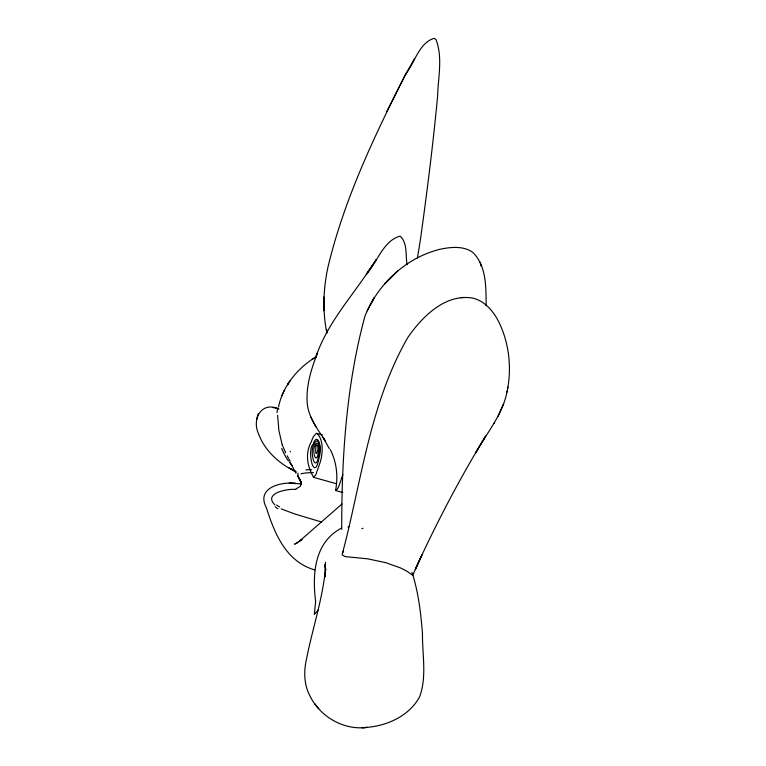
<?xml version="1.0" encoding="UTF-8"?>
<svg xmlns="http://www.w3.org/2000/svg" width="766" height="766" viewBox="0 0 766 766"><rect width="100%" height="100%" fill="white"/><g stroke="black" fill="none" stroke-linecap="round" stroke-linejoin="round"><path stroke-width="1.15" d="M341.741 529.277L341.732 528.827C341.626 457.589 346.261 385.422 364.855 316.406C377.801 283.793 406.602 257.07 441.063 249.046C451.423 246.987 463.545 245.848 472.679 252.273C486.688 265.792 485.998 287.777 486.113 305.758M325.454 562.244L325.349 576.779L325.454 569.148C322.467 599.864 312.26 629.317 306.41 659.516C303.738 671.217 303.987 683.894 309.387 694.81C319.393 716.392 343.379 730.534 367.192 727.403L361.925 727.662C384.293 727.135 408.297 717.311 419.538 697.003C427.102 676.809 422.181 654.509 422.478 633.549C420.86 613.48 418.571 593.353 412.548 574.069M278.039 408.565C260.995 401.575 252.043 419.289 258.343 433.336C264.672 450.772 279.236 463.861 295.724 471.626L290.582 468.601L296.27 472.048M342.402 553.205A17.484 5.151 -35.2 0 0 342.459 555.12L345.265 556.604L367.594 558.826L385.758 562.656L400.953 568.094L407.32 571.484L412.663 575.371L421.903 555.024L415.258 569.416C436.132 523.647 459.447 479.018 485.663 436.074L475.504 453.118C486.63 433.135 502.419 415.028 506.968 392.048C512.109 368.187 509.227 342.498 498.178 320.667C492.749 310.508 484.246 300.741 472.565 298.07C445.056 293.541 422.133 316.789 407.847 337.452C369.911 403.203 361.667 480.78 342.526 553.138L343.503 551.08M417.413 257.95L420.457 239.423C427.045 191.873 433.087 144.219 437.597 96.42C438.037 77.768 442.93 57.555 436.026 39.631L434.178 38.3C419.088 42.695 414.569 63.023 405.693 74.082L405.875 73.756C374.689 135.333 344.518 198.566 328.231 265.955C323.3 287.911 322.314 310.814 326.871 332.932M507.724 388.142L507.935 387.089M506.968 392.048L507.14 391.196M278.508 406.995C282.893 385.595 298.06 367.632 316.502 356.563L311.896 359.599M258.219 413.822L256.639 419.356M342.909 474.661C340.65 479.382 339.673 487.502 335.968 490.47M503.664 403.596L498.034 416.273M284.339 390.267L281.744 396.041M386.859 111.357L405.875 73.756M367.144 310.814L374.239 297.668L370.313 304.849M298.022 473.12L297.696 475.983L301.21 482.187L297.543 475.332L300.741 482.187L301.038 484.543L300.09 486.534L296.03 488.88M493.936 423.454L494.539 422.401M405.693 74.082L414.368 59.068M289.385 381.861L287.489 384.791L290.247 380.539M318.455 609.659L314.29 614.485L315.64 601.473C312.174 574.577 314.165 542.395 341.435 528.186M392.403 276.2L384.724 283.755L398.09 270.599M341.99 504.009L299.094 541.476L302.024 539.542L294.584 544.186L298.012 542.51M289.194 483.289L296.03 483.423C281.237 481.421 255.72 487.655 266.367 507.734C274.697 533.749 285.938 561.507 314.711 569.923M461.161 297.639L464.11 297.4M322.582 434.897L316.31 433.326L313.399 436.649A11.164 1.819 -74.5 0 0 311.475 441.436C304.782 453.443 307.233 466.303 313.591 477.371L336.513 483.739M310.948 469.807L311.781 469.788M295.954 489.474C288.169 488.411 262.518 493.103 275.004 504.966M289.51 483.308L300.961 483.796M313.591 477.371L315.736 474.968L320.226 462.176A10.858 1.771 -74.5 0 0 321.643 456.076C322.668 448.617 322.687 438.688 316.846 433.307M272.677 407.502L278.709 408.699M336.063 490.652L342.833 492.528M321.481 521.981L295.034 514.082L281.189 508.873M288.696 467.662L289.921 468.323M300.205 479.899L298.836 478.195M314.529 703.466L318.704 708.722M290.123 461.017L288.964 459.284M407.129 264.749C405.338 255.518 407.828 242.889 400.072 236.119C383.287 240.687 377.131 262.412 366.272 274.352L371.223 267.075C351.9 296.806 326.785 323.568 315.592 357.856L317.497 352.81C311.59 368.274 306.228 384.656 307.128 401.432C307.712 416.57 317.469 428.941 325.397 441.101L323.08 437.357L329.294 448.627M295.973 473.225L290.046 462.109M315.985 426.844L310.613 416.79M480.052 262.163L481.46 266.223L481.01 264.883M282.252 445.017L278.891 430.53L277.627 415.335M325.952 569.971L324.755 564.733L325.406 569.847M326.996 332.837L326.479 329.466L326.948 332.712M300.703 481.804L301.038 484.543L300.741 482.187M330.28 449.556C336.542 461.898 338.122 475.514 335.814 489.273M279.647 506.929A64.516 13.673 7 0 1 276.65 505.033M277.914 508.748A48.335 9.843 7.8 0 1 275.166 506.709M305.912 469.903A48.756 8.895 11 0 1 310.287 469.577M300.933 473.857A55.688 9.862 10.5 0 1 313.457 472.622M290.486 451.854A52.691 13.549 68.4 0 1 290.19 451.356M288.437 460.96A54.836 26.906 88.1 0 1 281.725 448.34M282.874 446.549A44.495 21.199 86.5 0 1 282.319 444.922M277.033 412.606A36.002 3.954 80.9 0 1 278.757 409.034M285.459 452.256A11.423 1.609 64.8 0 1 283.363 447.344M288.629 458.336A17.838 4.203 62.9 0 1 287.135 455.799M285.526 452.773A17.838 4.203 62.9 0 1 285.335 452.38M292.143 465.479A13.338 2.384 61.1 0 1 289.376 462.166M335.948 490.585A18.518 1.666 -79.3 0 1 335.747 489.57M348.042 527.142A20.002 1.532 -29.7 0 1 349.535 526.175M361.906 528.617A34.106 3.169 -13.8 0 1 363.007 528.32M411.888 572.355A17.484 0.613 69 0 1 412.271 573.571M318.206 448.033C314.73 465.029 314.97 435.95 318.206 448.033M318.991 448.531L318.771 450.935A3.859 0.632 -74.5 0 1 318.273 453.099C315.841 466.37 311.599 448.972 315.161 445.726A3.964 0.642 -74.5 0 1 315.841 444.031C317.88 440.642 319.125 446.904 318.991 448.531M319.824 448.866L319.508 452.4A5.668 0.929 -74.5 0 1 318.761 455.579C315.085 475.6 309.119 449.23 314.194 444.749A5.831 0.948 -74.5 0 1 315.199 442.241C318.196 437.262 320.025 446.473 319.824 448.866M320.341 449.604L319.939 454.133A7.277 1.187 -74.5 0 1 318.982 458.212C314.261 483.882 306.611 450.073 313.122 444.318A7.478 1.216 -74.5 0 1 314.414 441.111C318.254 434.724 320.6 446.53 320.341 449.604M376.412 259.473L371.386 266.807L376.412 259.473M324.066 310.623L323.98 297.189L324.066 310.623"/></g></svg>
